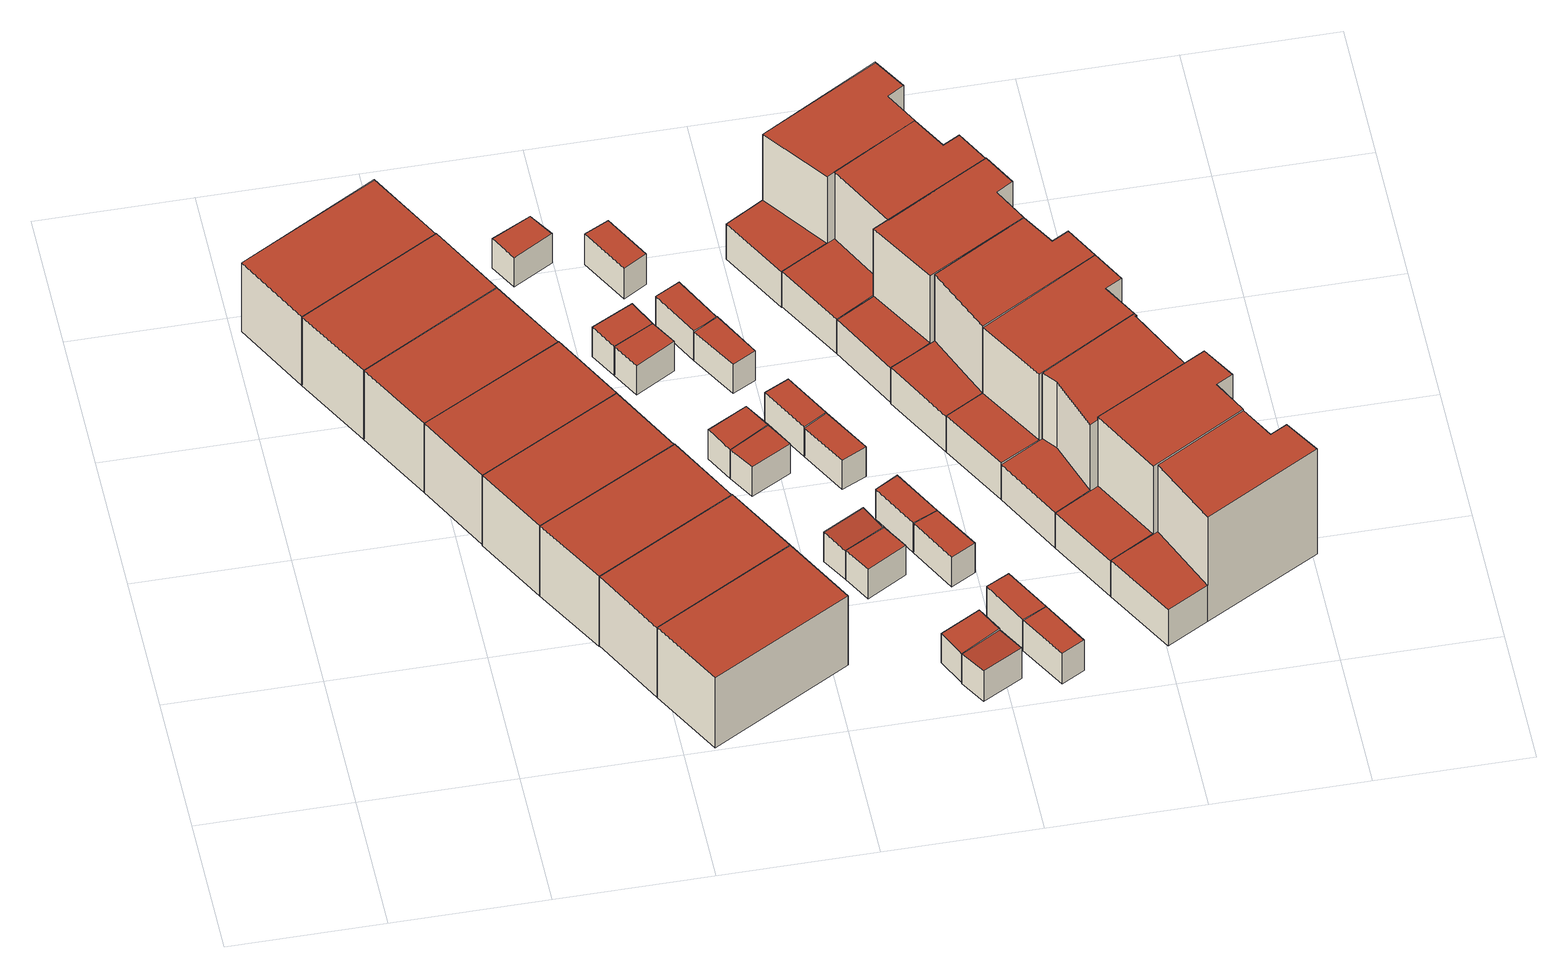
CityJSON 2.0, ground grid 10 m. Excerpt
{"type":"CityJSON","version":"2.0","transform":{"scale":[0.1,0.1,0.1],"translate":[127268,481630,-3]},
"CityObjects":{
"building1":{"type":"Building","attributes":{"b3_dak_type":"multiple horizontal","b3_h_dak_50p":3.67,"b3_h_dak_70p":3.69,"b3_h_dak_max":3.87,"b3_h_dak_min":3.59,"b3_h_maaiveld":-2.43,"b3_kas_warenhuis":false,"b3_mutatie_ahn3_ahn4":false,"b3_reconstructie_onvolledig":false,"b3_rmse_lod12":0.0453,"b3_rmse_lod13":0.0453,"b3_rmse_lod22":0.0418,"b3_val3dity_lod12":"[]","b3_val3dity_lod13":"[]","b3_val3dity_lod22":"[]","b3_volume_lod12":363.89,"b3_volume_lod13":363.89,"b3_volume_lod22":363.14,"geconstateerd":false,"oorspronkelijkbouwjaar":2007,"status":"Pand in gebruik"},"children":["building1-1"]},
"building1-1":{"type":"BuildingPart","parents":["building1"],"geometry":[{"type":"Solid","lod":"2.2","boundaries":[[[[0,1,2,3]],[[4,1,0,5]],[[5,0,3,6]],[[7,2,1,4]],[[6,3,2,7]],[[6,7,4,5]]]],"semantics":{"surfaces":[{"type":"GroundSurface"},{"type":"WallSurface","on_footprint_edge":true},{"type":"RoofSurface"}],"values":[[0,1,1,1,1,2]]}}]},
"building2":{"type":"Building","attributes":{"b3_dak_type":"multiple horizontal","b3_h_dak_50p":3.67,"b3_h_dak_70p":3.68,"b3_h_dak_max":3.87,"b3_h_dak_min":3.6,"b3_h_maaiveld":-2.43,"b3_kas_warenhuis":false,"b3_mutatie_ahn3_ahn4":false,"b3_reconstructie_onvolledig":false,"b3_rmse_lod12":0.0465,"b3_rmse_lod13":0.0465,"b3_rmse_lod22":0.0443,"b3_val3dity_lod12":"[]","b3_val3dity_lod13":"[]","b3_val3dity_lod22":"[]","b3_volume_lod12":363.65,"b3_volume_lod13":363.65,"b3_volume_lod22":362.96,"geconstateerd":false,"oorspronkelijkbouwjaar":2007,"status":"Pand in gebruik"},"children":["building2-1"]},
"building2-1":{"type":"BuildingPart","parents":["building2"],"geometry":[{"type":"Solid","lod":"2.2","boundaries":[[[[3,8,9,0]],[[10,8,3,11]],[[12,9,8,10]],[[11,3,0,5]],[[5,0,9,12]],[[5,12,10,11]]]],"semantics":{"surfaces":[{"type":"GroundSurface"},{"type":"WallSurface","on_footprint_edge":true},{"type":"RoofSurface"}],"values":[[0,1,1,1,1,2]]}}]},
"building3":{"type":"Building","attributes":{"b3_dak_type":"multiple horizontal","b3_h_dak_50p":3.68,"b3_h_dak_70p":3.69,"b3_h_dak_max":3.86,"b3_h_dak_min":3.58,"b3_h_maaiveld":-2.43,"b3_kas_warenhuis":false,"b3_mutatie_ahn3_ahn4":false,"b3_reconstructie_onvolledig":false,"b3_rmse_lod12":0.0464,"b3_rmse_lod13":0.0464,"b3_rmse_lod22":0.041,"b3_val3dity_lod12":"[]","b3_val3dity_lod13":"[]","b3_val3dity_lod22":"[]","b3_volume_lod12":363.82,"b3_volume_lod13":363.82,"b3_volume_lod22":363.09,"geconstateerd":false,"oorspronkelijkbouwjaar":2007,"status":"Pand in gebruik"},"children":["building3-1"]},
"building3-1":{"type":"BuildingPart","parents":["building3"],"geometry":[{"type":"Solid","lod":"2.2","boundaries":[[[[8,13,14,9]],[[15,13,8,10]],[[16,14,13,15]],[[10,8,9,12]],[[12,9,14,16]],[[12,16,15,10]]]],"semantics":{"surfaces":[{"type":"GroundSurface"},{"type":"WallSurface","on_footprint_edge":true},{"type":"RoofSurface"}],"values":[[0,1,1,1,1,2]]}}]},
"building4":{"type":"Building","attributes":{"b3_dak_type":"multiple horizontal","b3_h_dak_50p":3.67,"b3_h_dak_70p":3.69,"b3_h_dak_max":3.86,"b3_h_dak_min":3.59,"b3_h_maaiveld":-2.44,"b3_kas_warenhuis":false,"b3_mutatie_ahn3_ahn4":false,"b3_reconstructie_onvolledig":false,"b3_rmse_lod12":0.0437,"b3_rmse_lod13":0.0437,"b3_rmse_lod22":0.0391,"b3_val3dity_lod12":"[]","b3_val3dity_lod13":"[]","b3_val3dity_lod22":"[]","b3_volume_lod12":344.81,"b3_volume_lod13":344.81,"b3_volume_lod22":344.14,"geconstateerd":false,"oorspronkelijkbouwjaar":2007,"status":"Pand in gebruik"},"children":["building4-1"]},
"building4-1":{"type":"BuildingPart","parents":["building4"],"geometry":[{"type":"Solid","lod":"2.2","boundaries":[[[[13,17,18,14]],[[19,17,13,20]],[[21,18,17,19]],[[20,13,14,16]],[[16,14,18,21]],[[16,21,19,20]]]],"semantics":{"surfaces":[{"type":"GroundSurface"},{"type":"WallSurface","on_footprint_edge":true},{"type":"RoofSurface"}],"values":[[0,1,1,1,1,2]]}}]},
"building5":{"type":"Building","attributes":{"b3_dak_type":"multiple horizontal","b3_h_dak_50p":3.67,"b3_h_dak_70p":3.68,"b3_h_dak_max":3.89,"b3_h_dak_min":3.59,"b3_h_maaiveld":-2.46,"b3_kas_warenhuis":false,"b3_mutatie_ahn3_ahn4":false,"b3_reconstructie_onvolledig":false,"b3_rmse_lod12":0.0457,"b3_rmse_lod13":0.0457,"b3_rmse_lod22":0.0412,"b3_val3dity_lod12":"[]","b3_val3dity_lod13":"[]","b3_val3dity_lod22":"[]","b3_volume_lod12":345.67,"b3_volume_lod13":345.67,"b3_volume_lod22":345.03,"geconstateerd":false,"oorspronkelijkbouwjaar":2007,"status":"Pand in gebruik"},"children":["building5-1"]},
"building5-1":{"type":"BuildingPart","parents":["building5"],"geometry":[{"type":"Solid","lod":"2.2","boundaries":[[[[22,23,24,25]],[[26,23,22,19]],[[27,24,23,26]],[[19,22,25,21]],[[21,25,24,27]],[[21,27,26,19]]]],"semantics":{"surfaces":[{"type":"GroundSurface"},{"type":"WallSurface","on_footprint_edge":true},{"type":"RoofSurface"}],"values":[[0,1,1,1,1,2]]}}]},
"building6":{"type":"Building","attributes":{"b3_dak_type":"multiple horizontal","b3_h_dak_50p":3.67,"b3_h_dak_70p":3.68,"b3_h_dak_max":3.87,"b3_h_dak_min":3.58,"b3_h_maaiveld":-2.46,"b3_kas_warenhuis":false,"b3_mutatie_ahn3_ahn4":false,"b3_reconstructie_onvolledig":false,"b3_rmse_lod12":0.0471,"b3_rmse_lod13":0.0471,"b3_rmse_lod22":0.0442,"b3_val3dity_lod12":"[]","b3_val3dity_lod13":"[]","b3_val3dity_lod22":"[]","b3_volume_lod12":346.26,"b3_volume_lod13":346.26,"b3_volume_lod22":345.59,"geconstateerd":false,"oorspronkelijkbouwjaar":2007,"status":"Pand in gebruik"},"children":["building6-1"]},
"building6-1":{"type":"BuildingPart","parents":["building6"],"geometry":[{"type":"Solid","lod":"2.2","boundaries":[[[[23,28,29,24]],[[30,28,23,31]],[[32,29,28,30]],[[31,23,24,27]],[[27,24,29,32]],[[27,32,30,31]]]],"semantics":{"surfaces":[{"type":"GroundSurface"},{"type":"WallSurface","on_footprint_edge":true},{"type":"RoofSurface"}],"values":[[0,1,1,1,1,2]]}}]},
"building7":{"type":"Building","attributes":{"b3_dak_type":"multiple horizontal","b3_h_dak_50p":3.68,"b3_h_dak_70p":3.69,"b3_h_dak_max":3.88,"b3_h_dak_min":3.59,"b3_h_maaiveld":-2.45,"b3_kas_warenhuis":false,"b3_mutatie_ahn3_ahn4":false,"b3_reconstructie_onvolledig":false,"b3_rmse_lod12":0.0427,"b3_rmse_lod13":0.0427,"b3_rmse_lod22":0.0404,"b3_val3dity_lod12":"[]","b3_val3dity_lod13":"[]","b3_val3dity_lod22":"[]","b3_volume_lod12":345.73,"b3_volume_lod13":345.73,"b3_volume_lod22":345.07,"geconstateerd":false,"oorspronkelijkbouwjaar":2007,"status":"Pand in gebruik"},"children":["building7-1"]},
"building7-1":{"type":"BuildingPart","parents":["building7"],"geometry":[{"type":"Solid","lod":"2.2","boundaries":[[[[33,34,35,36]],[[37,34,33,38]],[[39,35,34,37]],[[38,33,36,32]],[[32,36,35,39]],[[32,39,37,38]]]],"semantics":{"surfaces":[{"type":"GroundSurface"},{"type":"WallSurface","on_footprint_edge":true},{"type":"RoofSurface"}],"values":[[0,1,1,1,1,2]]}}]},
"building8":{"type":"Building","attributes":{"b3_dak_type":"multiple horizontal","b3_h_dak_50p":3.7,"b3_h_dak_70p":3.77,"b3_h_dak_max":3.98,"b3_h_dak_min":3.58,"b3_h_maaiveld":-2.42,"b3_kas_warenhuis":false,"b3_mutatie_ahn3_ahn4":false,"b3_reconstructie_onvolledig":false,"b3_rmse_lod12":0.0951,"b3_rmse_lod13":0.0951,"b3_rmse_lod22":0.0865,"b3_val3dity_lod12":"[]","b3_val3dity_lod13":"[]","b3_val3dity_lod22":"[]","b3_volume_lod12":348.55,"b3_volume_lod13":348.55,"b3_volume_lod22":346.55,"geconstateerd":false,"oorspronkelijkbouwjaar":2007,"status":"Pand in gebruik"},"children":["building8-1"]},
"building8-1":{"type":"BuildingPart","parents":["building8"],"geometry":[{"type":"Solid","lod":"2.2","boundaries":[[[[34,40,41,35]],[[42,40,34,37]],[[43,41,40,42]],[[37,34,35,44]],[[44,35,41,43]],[[44,43,42,37]]]],"semantics":{"surfaces":[{"type":"GroundSurface"},{"type":"WallSurface","on_footprint_edge":true},{"type":"RoofSurface"}],"values":[[0,1,1,1,1,2]]}}]},
"building9":{"type":"Building","attributes":{"b3_dak_type":"multiple horizontal","b3_h_dak_50p":0.16,"b3_h_dak_70p":0.18,"b3_h_dak_max":0.23,"b3_h_dak_min":0.1,"b3_h_maaiveld":-2.42,"b3_kas_warenhuis":false,"b3_mutatie_ahn3_ahn4":false,"b3_reconstructie_onvolledig":false,"b3_rmse_lod12":0.0312,"b3_rmse_lod13":0.0312,"b3_rmse_lod22":0.0287,"b3_val3dity_lod12":"[]","b3_val3dity_lod13":"[]","b3_val3dity_lod22":"[]","b3_volume_lod12":15.54,"b3_volume_lod13":15.54,"b3_volume_lod22":15.51,"geconstateerd":false,"oorspronkelijkbouwjaar":2007,"status":"Pand in gebruik"},"children":["building9-1"]},
"building9-1":{"type":"BuildingPart","parents":["building9"],"geometry":[{"type":"Solid","lod":"2.2","boundaries":[[[[45,46,47,48]],[[49,46,45,50]],[[50,45,48,51]],[[52,47,46,49]],[[51,48,47,52]],[[51,52,49,50]]]],"semantics":{"surfaces":[{"type":"GroundSurface"},{"type":"WallSurface","on_footprint_edge":true},{"type":"RoofSurface"}],"values":[[0,1,1,1,1,2]]}}]},
"building10":{"type":"Building","attributes":{"b3_dak_type":"multiple horizontal","b3_h_dak_50p":0.16,"b3_h_dak_70p":0.18,"b3_h_dak_max":0.24,"b3_h_dak_min":0.11,"b3_h_maaiveld":-2.42,"b3_kas_warenhuis":false,"b3_mutatie_ahn3_ahn4":false,"b3_reconstructie_onvolledig":false,"b3_rmse_lod12":0.0306,"b3_rmse_lod13":0.0306,"b3_rmse_lod22":0.0278,"b3_val3dity_lod12":"[]","b3_val3dity_lod13":"[]","b3_val3dity_lod22":"[]","b3_volume_lod12":15.55,"b3_volume_lod13":15.55,"b3_volume_lod22":15.52,"geconstateerd":false,"oorspronkelijkbouwjaar":2007,"status":"Pand in gebruik"},"children":["building10-1"]},
"building10-1":{"type":"BuildingPart","parents":["building10"],"geometry":[{"type":"Solid","lod":"2.2","boundaries":[[[[53,54,55,56]],[[57,54,53,58]],[[58,53,56,59]],[[60,55,54,57]],[[59,56,55,60]],[[59,60,57,58]]]],"semantics":{"surfaces":[{"type":"GroundSurface"},{"type":"WallSurface","on_footprint_edge":true},{"type":"RoofSurface"}],"values":[[0,1,1,1,1,2]]}}]},
"building11":{"type":"Building","attributes":{"b3_dak_type":"multiple horizontal","b3_h_dak_50p":0.17,"b3_h_dak_70p":0.18,"b3_h_dak_max":0.24,"b3_h_dak_min":0.11,"b3_h_maaiveld":-2.41,"b3_kas_warenhuis":false,"b3_mutatie_ahn3_ahn4":false,"b3_reconstructie_onvolledig":false,"b3_rmse_lod12":0.0294,"b3_rmse_lod13":0.0294,"b3_rmse_lod22":0.0271,"b3_val3dity_lod12":"[]","b3_val3dity_lod13":"[]","b3_val3dity_lod22":"[]","b3_volume_lod12":15.49,"b3_volume_lod13":15.49,"b3_volume_lod22":15.45,"geconstateerd":false,"oorspronkelijkbouwjaar":2007,"status":"Pand in gebruik"},"children":["building11-1"]},
"building11-1":{"type":"BuildingPart","parents":["building11"],"geometry":[{"type":"Solid","lod":"2.2","boundaries":[[[[61,62,54,53]],[[63,62,61,64]],[[64,61,53,58]],[[57,54,62,63]],[[58,53,54,57]],[[58,57,63,64]]]],"semantics":{"surfaces":[{"type":"GroundSurface"},{"type":"WallSurface","on_footprint_edge":true},{"type":"RoofSurface"}],"values":[[0,1,1,1,1,2]]}}]},
"building12":{"type":"Building","attributes":{"b3_dak_type":"multiple horizontal","b3_h_dak_50p":0.17,"b3_h_dak_70p":0.2,"b3_h_dak_max":0.25,"b3_h_dak_min":0.1,"b3_h_maaiveld":-2.42,"b3_kas_warenhuis":false,"b3_mutatie_ahn3_ahn4":false,"b3_reconstructie_onvolledig":false,"b3_rmse_lod12":0.0344,"b3_rmse_lod13":0.0344,"b3_rmse_lod22":0.0261,"b3_val3dity_lod12":"[]","b3_val3dity_lod13":"[]","b3_val3dity_lod22":"[]","b3_volume_lod12":15.59,"b3_volume_lod13":15.59,"b3_volume_lod22":15.57,"geconstateerd":false,"oorspronkelijkbouwjaar":2007,"status":"Pand in gebruik"},"children":["building12-1"]},
"building12-1":{"type":"BuildingPart","parents":["building12"],"geometry":[{"type":"Solid","lod":"2.2","boundaries":[[[[65,66,67,68]],[[69,66,65,70]],[[70,65,68,71]],[[72,67,66,69]],[[71,68,67,72]],[[71,72,69,70]]]],"semantics":{"surfaces":[{"type":"GroundSurface"},{"type":"WallSurface","on_footprint_edge":true},{"type":"RoofSurface"}],"values":[[0,1,1,1,1,2]]}}]},
"building13":{"type":"Building","attributes":{"b3_dak_type":"multiple horizontal","b3_h_dak_50p":0.17,"b3_h_dak_70p":0.19,"b3_h_dak_max":0.24,"b3_h_dak_min":0.11,"b3_h_maaiveld":-2.42,"b3_kas_warenhuis":false,"b3_mutatie_ahn3_ahn4":false,"b3_reconstructie_onvolledig":false,"b3_rmse_lod12":0.0299,"b3_rmse_lod13":0.0299,"b3_rmse_lod22":0.0245,"b3_val3dity_lod12":"[]","b3_val3dity_lod13":"[]","b3_val3dity_lod22":"[]","b3_volume_lod12":15.59,"b3_volume_lod13":15.59,"b3_volume_lod22":15.56,"geconstateerd":false,"oorspronkelijkbouwjaar":2007,"status":"Pand in gebruik"},"children":["building13-1"]},
"building13-1":{"type":"BuildingPart","parents":["building13"],"geometry":[{"type":"Solid","lod":"2.2","boundaries":[[[[65,73,74,66]],[[75,73,65,70]],[[76,74,73,75]],[[70,65,66,69]],[[69,66,74,76]],[[69,76,75,70]]]],"semantics":{"surfaces":[{"type":"GroundSurface"},{"type":"WallSurface","on_footprint_edge":true},{"type":"RoofSurface"}],"values":[[0,1,1,1,1,2]]}}]},
"building14":{"type":"Building","attributes":{"b3_dak_type":"multiple horizontal","b3_h_dak_50p":0.17,"b3_h_dak_70p":0.2,"b3_h_dak_max":0.23,"b3_h_dak_min":0.11,"b3_h_maaiveld":-2.52,"b3_kas_warenhuis":false,"b3_mutatie_ahn3_ahn4":false,"b3_reconstructie_onvolledig":false,"b3_rmse_lod12":0.0311,"b3_rmse_lod13":0.0311,"b3_rmse_lod22":0.0301,"b3_val3dity_lod12":"[]","b3_val3dity_lod13":"[]","b3_val3dity_lod22":"[]","b3_volume_lod12":17.21,"b3_volume_lod13":17.21,"b3_volume_lod22":17.18,"geconstateerd":false,"oorspronkelijkbouwjaar":2007,"status":"Pand in gebruik"},"children":["building14-1"]},
"building14-1":{"type":"BuildingPart","parents":["building14"],"geometry":[{"type":"Solid","lod":"2.2","boundaries":[[[[77,78,79,80]],[[81,78,77,82]],[[82,77,80,83]],[[84,79,78,81]],[[83,80,79,84]],[[83,84,81,82]]]],"semantics":{"surfaces":[{"type":"GroundSurface"},{"type":"WallSurface","on_footprint_edge":true},{"type":"RoofSurface"}],"values":[[0,1,1,1,1,2]]}}]},
"building15":{"type":"Building","attributes":{"b3_dak_type":"multiple horizontal","b3_h_dak_50p":0.16,"b3_h_dak_70p":0.19,"b3_h_dak_max":0.23,"b3_h_dak_min":0.1,"b3_h_maaiveld":-2.44,"b3_kas_warenhuis":false,"b3_mutatie_ahn3_ahn4":false,"b3_reconstructie_onvolledig":false,"b3_rmse_lod12":0.0317,"b3_rmse_lod13":0.0317,"b3_rmse_lod22":0.0293,"b3_val3dity_lod12":"[]","b3_val3dity_lod13":"[]","b3_val3dity_lod22":"[]","b3_volume_lod12":16.69,"b3_volume_lod13":16.69,"b3_volume_lod22":16.64,"geconstateerd":false,"oorspronkelijkbouwjaar":2007,"status":"Pand in gebruik"},"children":["building15-1"]},
"building15-1":{"type":"BuildingPart","parents":["building15"],"geometry":[{"type":"Solid","lod":"2.2","boundaries":[[[[85,86,87,88]],[[89,87,86,90]],[[91,88,87,89]],[[92,85,88,91]],[[90,86,85,92]],[[90,92,91,89]]]],"semantics":{"surfaces":[{"type":"GroundSurface"},{"type":"WallSurface","on_footprint_edge":true},{"type":"RoofSurface"}],"values":[[0,1,1,1,1,2]]}}]},
"building16":{"type":"Building","attributes":{"b3_dak_type":"multiple horizontal","b3_h_dak_50p":0.16,"b3_h_dak_70p":0.18,"b3_h_dak_max":0.23,"b3_h_dak_min":0.09,"b3_h_maaiveld":-2.41,"b3_kas_warenhuis":false,"b3_mutatie_ahn3_ahn4":false,"b3_reconstructie_onvolledig":false,"b3_rmse_lod12":0.0315,"b3_rmse_lod13":0.0315,"b3_rmse_lod22":0.0284,"b3_val3dity_lod12":"[]","b3_val3dity_lod13":"[]","b3_val3dity_lod22":"[]","b3_volume_lod12":15.45,"b3_volume_lod13":15.45,"b3_volume_lod22":15.41,"geconstateerd":false,"oorspronkelijkbouwjaar":2007,"status":"Pand in gebruik"},"children":["building16-1"]},
"building16-1":{"type":"BuildingPart","parents":["building16"],"geometry":[{"type":"Solid","lod":"2.2","boundaries":[[[[93,94,95,96]],[[97,94,93,98]],[[98,93,96,99]],[[100,95,94,97]],[[99,96,95,100]],[[99,100,97,98]]]],"semantics":{"surfaces":[{"type":"GroundSurface"},{"type":"WallSurface","on_footprint_edge":true},{"type":"RoofSurface"}],"values":[[0,1,1,1,1,2]]}}]},
"building17":{"type":"Building","attributes":{"b3_dak_type":"multiple horizontal","b3_h_dak_50p":0.16,"b3_h_dak_70p":0.18,"b3_h_dak_max":0.23,"b3_h_dak_min":0.11,"b3_h_maaiveld":-2.44,"b3_kas_warenhuis":false,"b3_mutatie_ahn3_ahn4":false,"b3_reconstructie_onvolledig":false,"b3_rmse_lod12":0.0314,"b3_rmse_lod13":0.0314,"b3_rmse_lod22":0.0299,"b3_val3dity_lod12":"[]","b3_val3dity_lod13":"[]","b3_val3dity_lod22":"[]","b3_volume_lod12":16.65,"b3_volume_lod13":16.65,"b3_volume_lod22":16.62,"geconstateerd":false,"oorspronkelijkbouwjaar":2007,"status":"Pand in gebruik"},"children":["building17-1"]},
"building17-1":{"type":"BuildingPart","parents":["building17"],"geometry":[{"type":"Solid","lod":"2.2","boundaries":[[[[87,86,101,102]],[[103,86,87,104]],[[105,101,86,103]],[[104,87,102,106]],[[106,102,101,105]],[[106,105,103,104]]]],"semantics":{"surfaces":[{"type":"GroundSurface"},{"type":"WallSurface","on_footprint_edge":true},{"type":"RoofSurface"}],"values":[[0,1,1,1,1,2]]}}]},
"building18":{"type":"Building","attributes":{"b3_dak_type":"multiple horizontal","b3_h_dak_50p":0.17,"b3_h_dak_70p":0.2,"b3_h_dak_max":0.36,"b3_h_dak_min":0.11,"b3_h_maaiveld":-2.41,"b3_kas_warenhuis":false,"b3_mutatie_ahn3_ahn4":false,"b3_reconstructie_onvolledig":false,"b3_rmse_lod12":0.044,"b3_rmse_lod13":0.044,"b3_rmse_lod22":0.042,"b3_val3dity_lod12":"[]","b3_val3dity_lod13":"[]","b3_val3dity_lod22":"[]","b3_volume_lod12":15.56,"b3_volume_lod13":15.56,"b3_volume_lod22":15.49,"geconstateerd":false,"oorspronkelijkbouwjaar":2007,"status":"Pand in gebruik"},"children":["building18-1"]},
"building18-1":{"type":"BuildingPart","parents":["building18"],"geometry":[{"type":"Solid","lod":"2.2","boundaries":[[[[93,107,108,94]],[[109,107,93,110]],[[111,108,107,109]],[[110,93,94,112]],[[112,94,108,111]],[[112,111,109,110]]]],"semantics":{"surfaces":[{"type":"GroundSurface"},{"type":"WallSurface","on_footprint_edge":true},{"type":"RoofSurface"}],"values":[[0,1,1,1,1,2]]}}]},
"building19":{"type":"Building","attributes":{"b3_dak_type":"multiple horizontal","b3_h_dak_50p":0.17,"b3_h_dak_70p":0.19,"b3_h_dak_max":0.22,"b3_h_dak_min":0.12,"b3_h_maaiveld":-2.43,"b3_kas_warenhuis":false,"b3_mutatie_ahn3_ahn4":false,"b3_reconstructie_onvolledig":false,"b3_rmse_lod12":0.0282,"b3_rmse_lod13":0.0282,"b3_rmse_lod22":0.027,"b3_val3dity_lod12":"[]","b3_val3dity_lod13":"[]","b3_val3dity_lod22":"[]","b3_volume_lod12":16.63,"b3_volume_lod13":16.63,"b3_volume_lod22":16.6,"geconstateerd":false,"oorspronkelijkbouwjaar":2007,"status":"Pand in gebruik"},"children":["building19-1"]},
"building19-1":{"type":"BuildingPart","parents":["building19"],"geometry":[{"type":"Solid","lod":"2.2","boundaries":[[[[113,114,115,116]],[[117,115,114,118]],[[119,116,115,117]],[[120,113,116,119]],[[118,114,113,120]],[[118,120,119,117]]]],"semantics":{"surfaces":[{"type":"GroundSurface"},{"type":"WallSurface","on_footprint_edge":true},{"type":"RoofSurface"}],"values":[[0,1,1,1,1,2]]}}]},
"building20":{"type":"Building","attributes":{"b3_dak_type":"multiple horizontal","b3_h_dak_50p":0.16,"b3_h_dak_70p":0.18,"b3_h_dak_max":0.23,"b3_h_dak_min":0.1,"b3_h_maaiveld":-2.42,"b3_kas_warenhuis":false,"b3_mutatie_ahn3_ahn4":false,"b3_reconstructie_onvolledig":false,"b3_rmse_lod12":0.0293,"b3_rmse_lod13":0.0293,"b3_rmse_lod22":0.0275,"b3_val3dity_lod12":"[]","b3_val3dity_lod13":"[]","b3_val3dity_lod22":"[]","b3_volume_lod12":15.49,"b3_volume_lod13":15.49,"b3_volume_lod22":15.47,"geconstateerd":false,"oorspronkelijkbouwjaar":2007,"status":"Pand in gebruik"},"children":["building20-1"]},
"building20-1":{"type":"BuildingPart","parents":["building20"],"geometry":[{"type":"Solid","lod":"2.2","boundaries":[[[[121,122,123,124]],[[125,122,121,126]],[[126,121,124,127]],[[128,123,122,125]],[[127,124,123,128]],[[127,128,125,126]]]],"semantics":{"surfaces":[{"type":"GroundSurface"},{"type":"WallSurface","on_footprint_edge":true},{"type":"RoofSurface"}],"values":[[0,1,1,1,1,2]]}}]},
"building21":{"type":"Building","attributes":{"b3_dak_type":"multiple horizontal","b3_h_dak_50p":0.16,"b3_h_dak_70p":0.2,"b3_h_dak_max":0.33,"b3_h_dak_min":0.1,"b3_h_maaiveld":-2.42,"b3_kas_warenhuis":false,"b3_mutatie_ahn3_ahn4":false,"b3_reconstructie_onvolledig":false,"b3_rmse_lod12":0.0465,"b3_rmse_lod13":0.0465,"b3_rmse_lod22":0.0414,"b3_val3dity_lod12":"[]","b3_val3dity_lod13":"[]","b3_val3dity_lod22":"[]","b3_volume_lod12":16.55,"b3_volume_lod13":16.55,"b3_volume_lod22":16.59,"geconstateerd":false,"oorspronkelijkbouwjaar":2007,"status":"Pand in gebruik"},"children":["building21-1"]},
"building21-1":{"type":"BuildingPart","parents":["building21"],"geometry":[{"type":"Solid","lod":"2.2","boundaries":[[[[115,114,129,130]],[[118,114,115,131]],[[132,129,114,118]],[[131,115,130,133]],[[133,130,129,132]],[[133,132,118,131]]]],"semantics":{"surfaces":[{"type":"GroundSurface"},{"type":"WallSurface","on_footprint_edge":true},{"type":"RoofSurface"}],"values":[[0,1,1,1,1,2]]}}]},
"building22":{"type":"Building","attributes":{"b3_dak_type":"multiple horizontal","b3_h_dak_50p":0.16,"b3_h_dak_70p":0.17,"b3_h_dak_max":0.24,"b3_h_dak_min":0.07,"b3_h_maaiveld":-2.46,"b3_kas_warenhuis":false,"b3_mutatie_ahn3_ahn4":false,"b3_reconstructie_onvolledig":false,"b3_rmse_lod12":0.0311,"b3_rmse_lod13":0.0311,"b3_rmse_lod22":0.0283,"b3_val3dity_lod12":"[]","b3_val3dity_lod13":"[]","b3_val3dity_lod22":"[]","b3_volume_lod12":15.77,"b3_volume_lod13":15.77,"b3_volume_lod22":15.74,"geconstateerd":false,"oorspronkelijkbouwjaar":2007,"status":"Pand in gebruik"},"children":["building22-1"]},
"building22-1":{"type":"BuildingPart","parents":["building22"],"geometry":[{"type":"Solid","lod":"2.2","boundaries":[[[[134,135,136,137]],[[138,135,134,125]],[[139,136,135,138]],[[125,134,137,140]],[[140,137,136,139]],[[140,139,138,125]]]],"semantics":{"surfaces":[{"type":"GroundSurface"},{"type":"WallSurface","on_footprint_edge":true},{"type":"RoofSurface"}],"values":[[0,1,1,1,1,2]]}}]},
"building23":{"type":"Building","attributes":{"b3_dak_type":"multiple horizontal","b3_h_dak_50p":0.16,"b3_h_dak_70p":0.18,"b3_h_dak_max":0.23,"b3_h_dak_min":0.11,"b3_h_maaiveld":-2.41,"b3_kas_warenhuis":false,"b3_mutatie_ahn3_ahn4":false,"b3_reconstructie_onvolledig":false,"b3_rmse_lod12":0.0294,"b3_rmse_lod13":0.0294,"b3_rmse_lod22":0.0267,"b3_val3dity_lod12":"[]","b3_val3dity_lod13":"[]","b3_val3dity_lod22":"[]","b3_volume_lod12":16.51,"b3_volume_lod13":16.51,"b3_volume_lod22":16.45,"geconstateerd":false,"oorspronkelijkbouwjaar":2007,"status":"Pand in gebruik"},"children":["building23-1"]},
"building23-1":{"type":"BuildingPart","parents":["building23"],"geometry":[{"type":"Solid","lod":"2.2","boundaries":[[[[141,142,143,144]],[[145,143,142,146]],[[147,144,143,145]],[[148,141,144,147]],[[146,142,141,148]],[[146,148,147,145]]]],"semantics":{"surfaces":[{"type":"GroundSurface"},{"type":"WallSurface","on_footprint_edge":true},{"type":"RoofSurface"}],"values":[[0,1,1,1,1,2]]}}]},
"building24":{"type":"Building","attributes":{"b3_dak_type":"multiple horizontal","b3_h_dak_50p":0.17,"b3_h_dak_70p":0.19,"b3_h_dak_max":0.23,"b3_h_dak_min":0.1,"b3_h_maaiveld":-2.41,"b3_kas_warenhuis":false,"b3_mutatie_ahn3_ahn4":false,"b3_reconstructie_onvolledig":false,"b3_rmse_lod12":0.0312,"b3_rmse_lod13":0.0312,"b3_rmse_lod22":0.028,"b3_val3dity_lod12":"[]","b3_val3dity_lod13":"[]","b3_val3dity_lod22":"[]","b3_volume_lod12":16.5,"b3_volume_lod13":16.5,"b3_volume_lod22":16.45,"geconstateerd":false,"oorspronkelijkbouwjaar":2007,"status":"Pand in gebruik"},"children":["building24-1"]},
"building24-1":{"type":"BuildingPart","parents":["building24"],"geometry":[{"type":"Solid","lod":"2.2","boundaries":[[[[143,142,149,150]],[[146,142,143,145]],[[151,149,142,146]],[[145,143,150,152]],[[152,150,149,151]],[[152,151,146,145]]]],"semantics":{"surfaces":[{"type":"GroundSurface"},{"type":"WallSurface","on_footprint_edge":true},{"type":"RoofSurface"}],"values":[[0,1,1,1,1,2]]}}]},
"building25":{"type":"Building","attributes":{"b3_dak_type":"multiple horizontal","b3_h_dak_50p":0.16,"b3_h_dak_70p":0.18,"b3_h_dak_max":0.23,"b3_h_dak_min":0.1,"b3_h_maaiveld":-2.49,"b3_kas_warenhuis":false,"b3_mutatie_ahn3_ahn4":false,"b3_reconstructie_onvolledig":false,"b3_rmse_lod12":0.0356,"b3_rmse_lod13":0.0356,"b3_rmse_lod22":0.0338,"b3_val3dity_lod12":"[]","b3_val3dity_lod13":"[]","b3_val3dity_lod22":"[]","b3_volume_lod12":16.07,"b3_volume_lod13":16.07,"b3_volume_lod22":16.04,"geconstateerd":false,"oorspronkelijkbouwjaar":2007,"status":"Pand in gebruik"},"children":["building25-1"]},
"building25-1":{"type":"BuildingPart","parents":["building25"],"geometry":[{"type":"Solid","lod":"2.2","boundaries":[[[[153,154,155,156]],[[157,155,154,158]],[[159,156,155,157]],[[160,153,156,159]],[[158,154,153,160]],[[158,160,159,157]]]],"semantics":{"surfaces":[{"type":"GroundSurface"},{"type":"WallSurface","on_footprint_edge":true},{"type":"RoofSurface"}],"values":[[0,1,1,1,1,2]]}}]},
"building26":{"type":"Building","attributes":{"b3_dak_type":"multiple horizontal","b3_h_dak_50p":0.16,"b3_h_dak_70p":0.18,"b3_h_dak_max":0.22,"b3_h_dak_min":0.1,"b3_h_maaiveld":-2.49,"b3_kas_warenhuis":false,"b3_mutatie_ahn3_ahn4":false,"b3_reconstructie_onvolledig":false,"b3_rmse_lod12":0.0302,"b3_rmse_lod13":0.0302,"b3_rmse_lod22":0.0285,"b3_val3dity_lod12":"[]","b3_val3dity_lod13":"[]","b3_val3dity_lod22":"[]","b3_volume_lod12":16.99,"b3_volume_lod13":16.99,"b3_volume_lod22":16.95,"geconstateerd":false,"oorspronkelijkbouwjaar":2007,"status":"Pand in gebruik"},"children":["building26-1"]},
"building26-1":{"type":"BuildingPart","parents":["building26"],"geometry":[{"type":"Solid","lod":"2.2","boundaries":[[[[153,156,161,162]],[[159,156,153,160]],[[163,161,156,159]],[[160,153,162,164]],[[164,162,161,163]],[[164,163,159,160]]]],"semantics":{"surfaces":[{"type":"GroundSurface"},{"type":"WallSurface","on_footprint_edge":true},{"type":"RoofSurface"}],"values":[[0,1,1,1,1,2]]}}]},
"building27":{"type":"Building","attributes":{"b3_dak_type":"slanted","b3_h_dak_50p":6.6,"b3_h_dak_70p":6.64,"b3_h_dak_max":7,"b3_h_dak_min":0.48,"b3_h_maaiveld":-2.45,"b3_kas_warenhuis":false,"b3_mutatie_ahn3_ahn4":false,"b3_reconstructie_onvolledig":false,"b3_rmse_lod12":3.32,"b3_rmse_lod13":1.05,"b3_rmse_lod22":1.07,"b3_val3dity_lod12":"[]","b3_val3dity_lod13":"[]","b3_val3dity_lod22":"[]","b3_volume_lod12":512.52,"b3_volume_lod13":415.99,"b3_volume_lod22":415.28,"geconstateerd":false,"oorspronkelijkbouwjaar":2007,"status":"Pand in gebruik"},"children":["building27-1"]},
"building27-1":{"type":"BuildingPart","parents":["building27"],"geometry":[{"type":"Solid","lod":"2.2","boundaries":[[[[165,166,167,168,169,170,171,172]],[[173,168,167,174]],[[175,169,168,173]],[[176,166,165,177,178]],[[174,167,166,176]],[[178,177,179,180]],[[180,179,170,169,175]],[[181,171,170,179]],[[182,172,171,181]],[[177,165,172,182]],[[180,175,173,174,176,178]],[[177,182,181,179]]]],"semantics":{"surfaces":[{"type":"GroundSurface"},{"type":"WallSurface","on_footprint_edge":true},{"type":"WallSurface","on_footprint_edge":false},{"type":"RoofSurface"}],"values":[[0,1,1,1,1,2,1,1,1,1,3,3]]}}]},
"building28":{"type":"Building","attributes":{"b3_dak_type":"multiple horizontal","b3_h_dak_50p":6.59,"b3_h_dak_70p":6.63,"b3_h_dak_max":7,"b3_h_dak_min":0.4,"b3_h_maaiveld":-2.45,"b3_kas_warenhuis":false,"b3_mutatie_ahn3_ahn4":false,"b3_reconstructie_onvolledig":false,"b3_rmse_lod12":3.25,"b3_rmse_lod13":1.1,"b3_rmse_lod22":1.11,"b3_val3dity_lod12":"[]","b3_val3dity_lod13":"[]","b3_val3dity_lod22":"[]","b3_volume_lod12":509.86,"b3_volume_lod13":387.99,"b3_volume_lod22":387.61,"geconstateerd":false,"oorspronkelijkbouwjaar":2007,"status":"Pand in gebruik"},"children":["building28-1"]},
"building28-1":{"type":"BuildingPart","parents":["building28"],"geometry":[{"type":"Solid","lod":"2.2","boundaries":[[[[183,184,185,186,187,188,189,190]],[[191,192,193,194]],[[192,187,186,195]],[[196,190,189,197]],[[198,183,190,196]],[[197,189,188,175]],[[175,188,187,192,191]],[[194,193,184,183,198]],[[199,185,184,193]],[[195,186,185,199]],[[194,198,196,197,175,191]],[[195,199,193,192]]]],"semantics":{"surfaces":[{"type":"GroundSurface"},{"type":"WallSurface","on_footprint_edge":false},{"type":"WallSurface","on_footprint_edge":true},{"type":"RoofSurface"}],"values":[[0,1,2,2,2,2,2,2,2,2,3,3]]}}]},
"building29":{"type":"Building","attributes":{"b3_dak_type":"slanted","b3_h_dak_50p":6.59,"b3_h_dak_70p":6.64,"b3_h_dak_max":6.98,"b3_h_dak_min":0.62,"b3_h_maaiveld":-2.45,"b3_kas_warenhuis":false,"b3_mutatie_ahn3_ahn4":false,"b3_reconstructie_onvolledig":false,"b3_rmse_lod12":3.43,"b3_rmse_lod13":1.2,"b3_rmse_lod22":1.22,"b3_val3dity_lod12":"[]","b3_val3dity_lod13":"[]","b3_val3dity_lod22":"[]","b3_volume_lod12":511.91,"b3_volume_lod13":423.81,"b3_volume_lod22":422.27,"geconstateerd":false,"oorspronkelijkbouwjaar":2007,"status":"Pand in gebruik"},"children":["building29-1"]},
"building29-1":{"type":"BuildingPart","parents":["building29"],"geometry":[{"type":"Solid","lod":"2.2","boundaries":[[[[200,185,201,183,202,203,204,205]],[[206,203,202,207]],[[208,204,203,206]],[[209,183,201,210,211]],[[207,202,183,209]],[[212,213,205,204,208]],[[199,185,200,214]],[[210,201,185,199]],[[211,210,213,212]],[[214,200,205,213]],[[211,212,208,206,207,209]],[[214,213,210,199]]]],"semantics":{"surfaces":[{"type":"GroundSurface"},{"type":"WallSurface","on_footprint_edge":true},{"type":"WallSurface","on_footprint_edge":false},{"type":"RoofSurface"}],"values":[[0,1,1,1,1,1,1,1,2,1,3,3]]}}]},
"building30":{"type":"Building","attributes":{"b3_dak_type":"multiple horizontal","b3_h_dak_50p":6.59,"b3_h_dak_70p":6.63,"b3_h_dak_max":6.99,"b3_h_dak_min":0.41,"b3_h_maaiveld":-2.45,"b3_kas_warenhuis":false,"b3_mutatie_ahn3_ahn4":false,"b3_reconstructie_onvolledig":false,"b3_rmse_lod12":3.41,"b3_rmse_lod13":1.08,"b3_rmse_lod22":1.09,"b3_val3dity_lod12":"[]","b3_val3dity_lod13":"[]","b3_val3dity_lod22":"[]","b3_volume_lod12":511.09,"b3_volume_lod13":416.76,"b3_volume_lod22":416.8,"geconstateerd":false,"oorspronkelijkbouwjaar":2007,"status":"Pand in gebruik"},"children":["building30-1"]},
"building30-1":{"type":"BuildingPart","parents":["building30"],"geometry":[{"type":"Solid","lod":"2.2","boundaries":[[[[215,216,217,218,219,220,221,222]],[[223,224,225,226]],[[224,215,222,227]],[[228,218,217,229]],[[230,219,218,228]],[[229,217,216,208]],[[227,222,221,231]],[[231,221,220,225]],[[226,225,220,219,230]],[[208,216,215,224,223]],[[231,225,224,227]],[[208,223,226,230,228,229]]]],"semantics":{"surfaces":[{"type":"GroundSurface"},{"type":"WallSurface","on_footprint_edge":false},{"type":"WallSurface","on_footprint_edge":true},{"type":"RoofSurface"}],"values":[[0,1,2,2,2,2,2,2,2,2,3,3]]}}]},
"building31":{"type":"Building","attributes":{"b3_dak_type":"slanted","b3_h_dak_50p":6.59,"b3_h_dak_70p":6.62,"b3_h_dak_max":6.98,"b3_h_dak_min":0.6,"b3_h_maaiveld":-2.45,"b3_kas_warenhuis":false,"b3_mutatie_ahn3_ahn4":false,"b3_reconstructie_onvolledig":false,"b3_rmse_lod12":3.38,"b3_rmse_lod13":1.15,"b3_rmse_lod22":1.18,"b3_val3dity_lod12":"[]","b3_val3dity_lod13":"[]","b3_val3dity_lod22":"[]","b3_volume_lod12":510.9,"b3_volume_lod13":421.35,"b3_volume_lod22":420.76,"geconstateerd":false,"oorspronkelijkbouwjaar":2007,"status":"Pand in gebruik"},"children":["building31-1"]},
"building31-1":{"type":"BuildingPart","parents":["building31"],"geometry":[{"type":"Solid","lod":"2.2","boundaries":[[[[220,219,232,233,234,235,236,221]],[[237,233,232,238]],[[239,234,233,237]],[[230,219,220,225,240]],[[238,232,219,230]],[[240,225,241,242]],[[243,236,235,241]],[[244,221,236,243]],[[225,220,221,244]],[[242,241,235,234,239]],[[225,244,243,241]],[[242,239,237,238,230,240]]]],"semantics":{"surfaces":[{"type":"GroundSurface"},{"type":"WallSurface","on_footprint_edge":true},{"type":"WallSurface","on_footprint_edge":false},{"type":"RoofSurface"}],"values":[[0,1,1,1,1,2,1,1,1,1,3,3]]}}]},
"building32":{"type":"Building","attributes":{"b3_dak_type":"slanted","b3_h_dak_50p":6.58,"b3_h_dak_70p":6.61,"b3_h_dak_max":6.99,"b3_h_dak_min":0.55,"b3_h_maaiveld":-2.45,"b3_kas_warenhuis":false,"b3_mutatie_ahn3_ahn4":false,"b3_reconstructie_onvolledig":false,"b3_rmse_lod12":3.4,"b3_rmse_lod13":1.01,"b3_rmse_lod22":0.357,"b3_val3dity_lod12":"[]","b3_val3dity_lod13":"[]","b3_val3dity_lod22":"[]","b3_volume_lod12":510.04,"b3_volume_lod13":413.59,"b3_volume_lod22":399.9,"geconstateerd":false,"oorspronkelijkbouwjaar":2007,"status":"Pand in gebruik"},"children":["building32-1"]},
"building32-1":{"type":"BuildingPart","parents":["building32"],"geometry":[{"type":"Solid","lod":"2.2","boundaries":[[[[236,245,234,246,247,248,249,250,251,252]],[[253,252,251,254]],[[255,256,254,257]],[[258,248,247,259]],[[260,249,248,258]],[[261,262,246,234,239]],[[263,245,236,264]],[[265,263,256,255]],[[266,250,249,260]],[[264,236,252,253]],[[259,247,246,262]],[[257,254,251,250,266,267]],[[268,269,262,261]],[[239,234,245,263,265]],[[267,266,269,268]],[[264,253,254,256,263]],[[267,268,261,239,265,255,257]],[[269,266,260,258,259,262]]]],"semantics":{"surfaces":[{"type":"GroundSurface"},{"type":"WallSurface","on_footprint_edge":true},{"type":"WallSurface","on_footprint_edge":false},{"type":"RoofSurface"}],"values":[[0,1,2,1,1,1,1,2,1,1,1,1,2,1,2,3,3,3]]}}]},
"building33":{"type":"Building","attributes":{"b3_dak_type":"multiple horizontal","b3_h_dak_50p":6.66,"b3_h_dak_70p":6.76,"b3_h_dak_max":6.99,"b3_h_dak_min":0.62,"b3_h_maaiveld":-2.49,"b3_kas_warenhuis":false,"b3_mutatie_ahn3_ahn4":false,"b3_reconstructie_onvolledig":false,"b3_rmse_lod12":3.51,"b3_rmse_lod13":1.2,"b3_rmse_lod22":1.19,"b3_val3dity_lod12":"[]","b3_val3dity_lod13":"[]","b3_val3dity_lod22":"[]","b3_volume_lod12":521.38,"b3_volume_lod13":420.89,"b3_volume_lod22":418.9,"geconstateerd":false,"oorspronkelijkbouwjaar":2007,"status":"Pand in gebruik"},"children":["building33-1"]},
"building33-1":{"type":"BuildingPart","parents":["building33"],"geometry":[{"type":"Solid","lod":"2.2","boundaries":[[[[270,249,271,272,273,274,275,252]],[[276,272,271,277]],[[278,273,272,276]],[[279,249,270,280,281]],[[277,271,249,279]],[[281,280,282,283]],[[284,275,274,282]],[[253,252,275,284]],[[280,270,252,253]],[[283,282,274,273,278]],[[280,253,284,282]],[[283,278,276,277,279,281]]]],"semantics":{"surfaces":[{"type":"GroundSurface"},{"type":"WallSurface","on_footprint_edge":true},{"type":"WallSurface","on_footprint_edge":false},{"type":"RoofSurface"}],"values":[[0,1,1,1,1,2,1,1,1,1,3,3]]}}]},
"building34":{"type":"Building","attributes":{"b3_dak_type":"multiple horizontal","b3_h_dak_50p":6.61,"b3_h_dak_70p":6.64,"b3_h_dak_max":6.97,"b3_h_dak_min":0.62,"b3_h_maaiveld":-2.49,"b3_kas_warenhuis":false,"b3_mutatie_ahn3_ahn4":false,"b3_reconstructie_onvolledig":false,"b3_rmse_lod12":3.14,"b3_rmse_lod13":0.185,"b3_rmse_lod22":0.186,"b3_val3dity_lod12":"[]","b3_val3dity_lod13":"[]","b3_val3dity_lod22":"[]","b3_volume_lod12":538.3,"b3_volume_lod13":430.01,"b3_volume_lod22":430.27,"geconstateerd":false,"oorspronkelijkbouwjaar":2007,"status":"Pand in gebruik"},"children":["building34-1"]},
"building34-1":{"type":"BuildingPart","parents":["building34"],"geometry":[{"type":"Solid","lod":"2.2","boundaries":[[[[285,273,286,287,288,289,290,275]],[[291,292,293,294]],[[292,285,275,295]],[[296,287,286,297]],[[298,288,287,296]],[[294,293,289,288,298]],[[297,286,273,299]],[[299,273,285,292,291]],[[295,275,290,300]],[[300,290,289,293]],[[299,291,294,298,296,297]],[[300,293,292,295]]]],"semantics":{"surfaces":[{"type":"GroundSurface"},{"type":"WallSurface","on_footprint_edge":false},{"type":"WallSurface","on_footprint_edge":true},{"type":"RoofSurface"}],"values":[[0,1,2,2,2,2,2,2,2,2,3,3]]}}]}
},
"vertices":[
[33,337,6],[6,387,6],[97,438,6],[125,388,6],[6,387,67],[33,337,67],[125,388,66],[97,438,67],
[152,338,6],[61,287,6],[152,338,67],[125,388,67],[61,287,67],
[180,288,6],[88,238,6],[180,288,66],[88,238,67],
[206,241,6],[114,190,6],[206,241,66],[180,288,67],[114,190,67],
[206,241,5],[232,193,5],[140,143,5],[114,190,5],[232,193,66],[140,143,67],
[258,146,5],[167,96,5],[258,146,66],[232,193,67],[167,96,67],
[258,146,6],[284,99,6],[193,48,6],[167,96,6],[284,99,67],[258,146,67],[193,48,67],
[310,52,6],[219,1,6],[310,52,67],[219,1,68],[193,48,68],
[173,391,6],[163,409,6],[189,423,6],[199,406,6],[163,409,32],[173,391,32],[199,406,32],[189,423,31],
[244,323,6],[218,309,6],[208,327,6],[235,341,6],[218,309,32],[244,323,32],[235,341,32],[208,327,32],
[254,306,6],[228,291,6],[228,291,32],[254,306,32],
[296,229,6],[270,214,6],[260,232,6],[286,246,6],[270,214,31],[296,229,32],[286,246,32],[260,232,32],
[306,211,6],[280,197,6],[306,211,32],[280,197,32],
[251,379,5],[236,370,5],[218,402,5],[234,410,5],[236,370,32],[251,379,32],[234,410,32],[218,402,32],
[266,353,6],[283,321,6],[267,312,6],[250,344,6],[267,312,32],[283,321,31],[250,344,32],[266,353,32],
[348,134,6],[322,120,6],[312,137,6],[339,152,6],[322,120,31],[348,134,31],[339,152,32],[312,137,32],
[300,289,6],[285,281,6],[283,321,32],[267,312,31],[300,289,32],[285,281,32],
[358,117,6],[332,102,6],[358,117,32],[348,134,32],[332,102,32],[322,120,32],
[315,263,6],[332,232,6],[317,223,6],[299,255,6],[317,223,32],[332,232,32],[299,255,32],[315,263,32],
[400,40,6],[374,25,6],[365,43,6],[391,57,6],[374,25,31],[400,40,32],[391,57,32],[365,43,32],
[350,200,6],[334,192,6],[317,223,31],[350,200,32],[334,192,32],
[374,25,5],[400,40,5],[410,22,5],[384,8,5],[400,40,31],[410,22,32],[384,8,32],
[364,174,6],[382,142,6],[366,134,6],[349,165,6],[366,134,32],[382,142,31],[349,165,32],[364,174,32],
[399,111,6],[383,102,6],[399,111,32],[383,102,32],
[415,44,5],[399,75,5],[414,83,5],[431,53,5],[414,83,32],[399,75,32],[431,53,31],[415,44,32],
[448,21,5],[433,13,5],[448,21,32],[433,13,32],
[327,404,5],[404,446,5],[417,424,5],[406,418,5],[418,396,5],[358,362,5],[327,345,5],[302,390,5],[406,418,97],[417,424,98],[418,396,97],[404,446,98],[327,404,37],[327,404,95],[358,362,37],[358,362,96],[327,345,36],[302,390,36],
[454,357,6],[387,320,6],[352,301,6],[327,345,6],[363,365,6],[418,396,6],[431,373,6],[442,379,6],[363,365,96],[363,365,37],[387,320,37],[387,320,96],[327,345,37],[442,379,97],[431,373,97],[454,357,97],[352,301,36],
[376,256,6],[377,315,6],[466,335,6],[455,329,6],[467,306,6],[403,271,6],[455,329,97],[466,335,98],[467,306,97],[454,357,98],[377,315,37],[377,315,96],[403,271,96],[403,271,37],[376,256,36],
[406,272,5],[467,306,5],[480,284,5],[491,290,5],[503,268,5],[426,225,5],[401,211,5],[376,256,5],[406,272,96],[406,272,37],[426,225,37],[426,225,96],[376,256,37],[491,290,97],[480,284,97],[503,268,97],[401,211,36],
[515,246,5],[504,240,5],[517,217,5],[452,181,5],[426,167,5],[504,240,97],[515,246,97],[517,217,97],[426,225,95],[452,181,37],[452,181,95],[426,167,37],[401,211,37],
[454,182,5],[518,215,5],[529,194,5],[540,200,5],[552,178,5],[539,171,5],[474,135,5],[450,122,5],[450,122,36],[474,135,37],[461,173,95],[461,173,37],[474,135,95],[540,200,53],[529,194,60],[552,178,53],[518,215,97],[518,215,60],[454,182,37],[426,167,36],[454,182,95],[539,171,62],[539,171,97],[517,215,97],[517,215,61],
[479,138,5],[565,156,5],[554,150,5],[566,128,5],[504,93,5],[475,77,5],[554,150,98],[565,156,98],[566,128,97],[552,178,98],[479,138,37],[479,138,98],[504,93,37],[504,93,97],[475,77,36],
[507,95,5],[578,105,5],[589,111,5],[603,87,5],[528,46,5],[501,31,5],[507,95,96],[507,95,37],[528,46,37],[528,46,97],[475,77,37],[589,111,97],[578,105,97],[603,87,98],[566,128,96],[501,31,37]
]}
